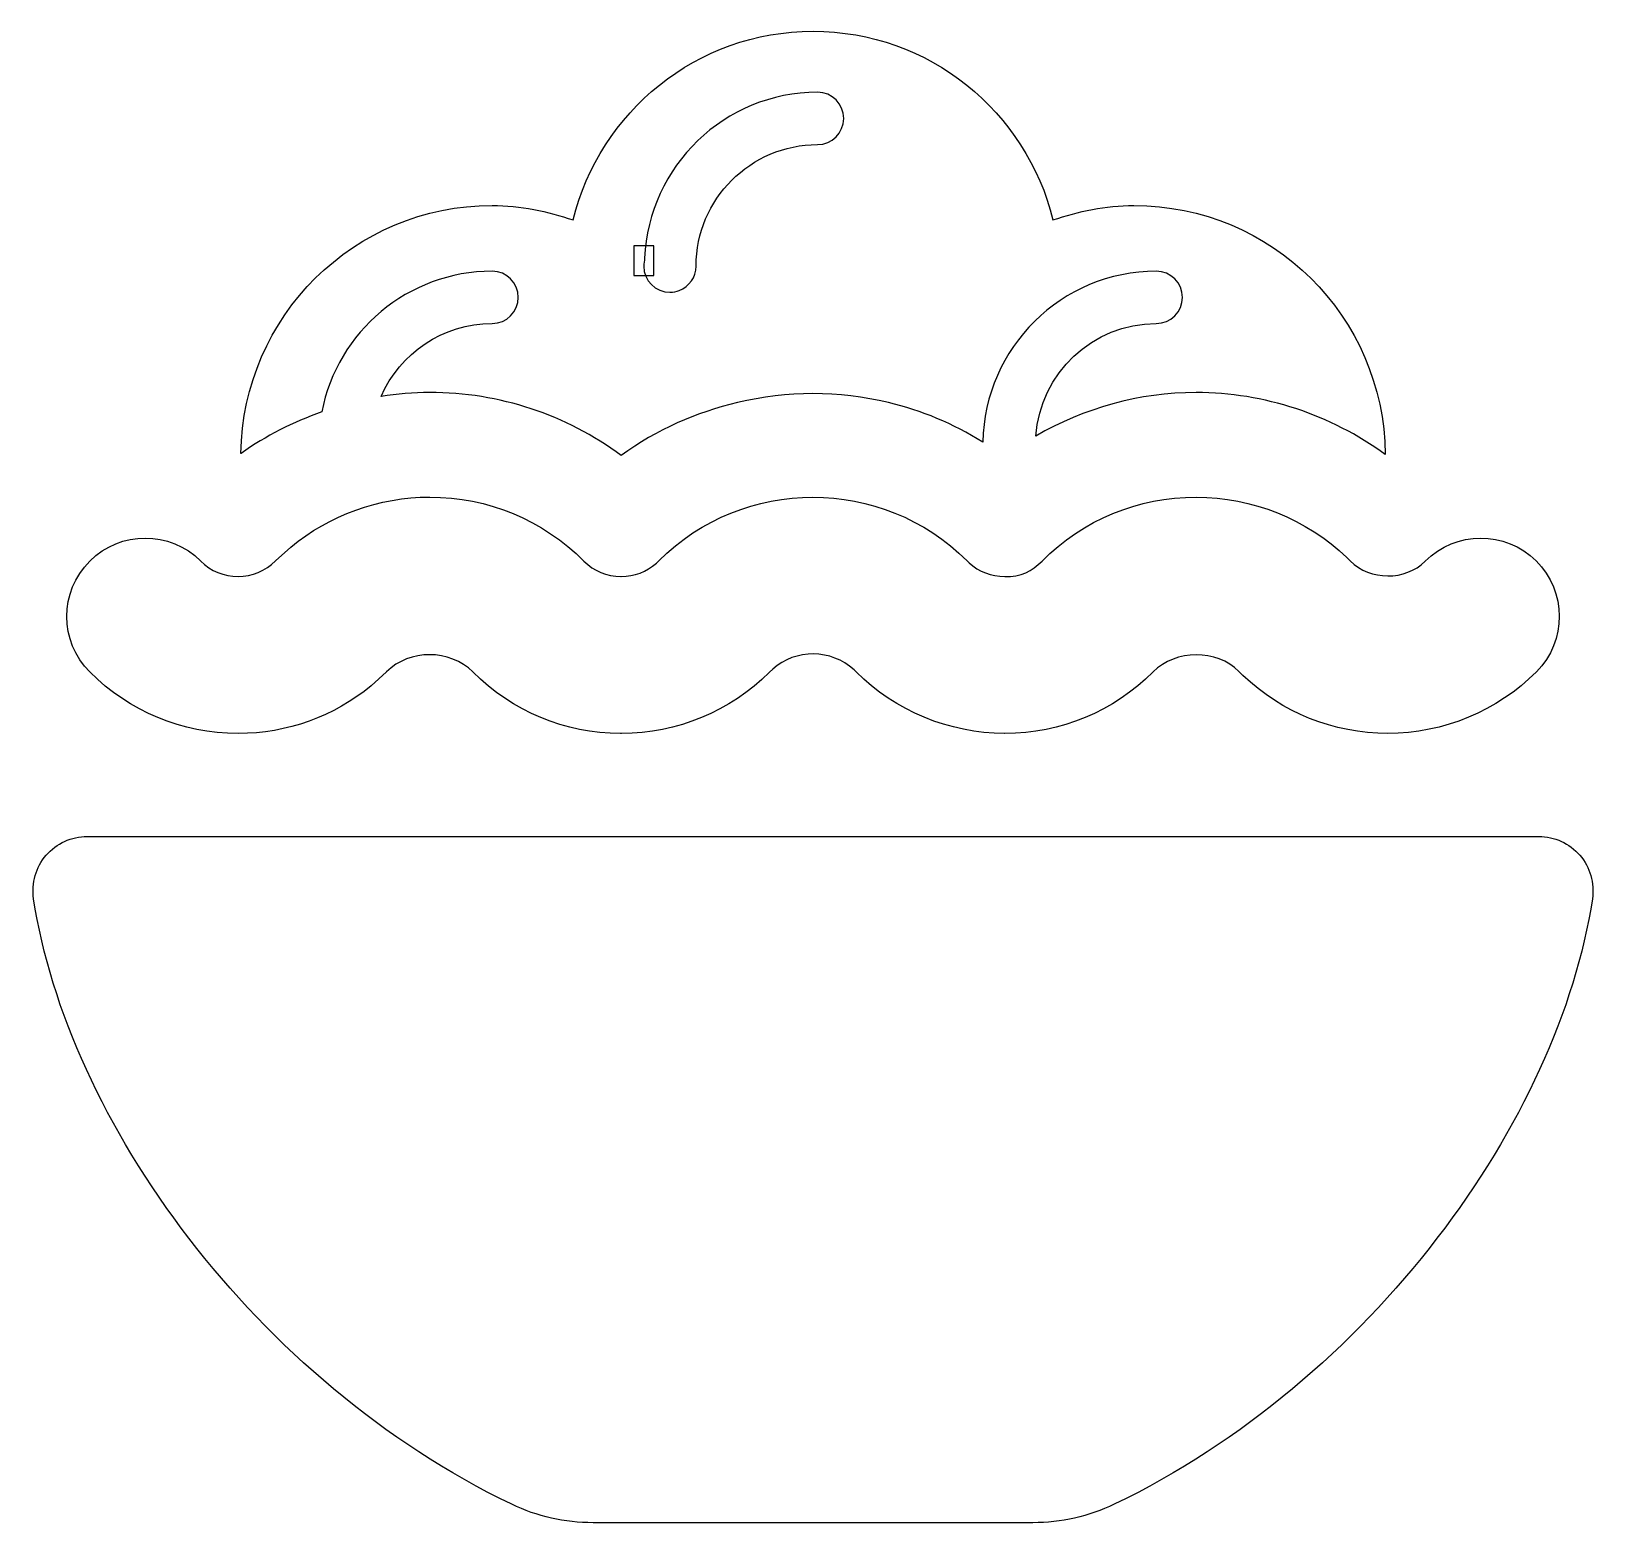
# Model space of a CAD drawing. Header units: centimetres. Extents: x -6.5 to 6.6, y -6.4 to 6.1.
import ezdxf

# ---------------------------------------------------------------- set-up
doc = ezdxf.new("R2010")
doc.units = ezdxf.units.CM
doc.header["$MEASUREMENT"] = 0
doc.layers.add('Layer 1', color=7, linetype='Continuous')

msp = doc.modelspace()

# ---------------------------------------------------------------- linework, layer by layer
at = {"layer": 'Layer 1', "color": 1, "lineweight": 25}
msp.add_lwpolyline([(-1.43867, 4.09223), (-1.26891, 4.09223), (-1.26891, 4.34027), (-1.43867, 4.34027), (-1.43867, 4.09223)], close=True, dxfattribs=at)
at = {"layer": 'Layer 1'}
for points, knots in [([(-4.05646, 2.94703), (-3.92615, 3.61855), (-3.33539, 4.1275), (-2.62665, 4.1275), (-2.62665, 4.1275), (-2.50539, 4.1275), (-2.40723, 4.02939), (-2.40723, 3.90808), (-2.40723, 3.90808), (-2.40723, 3.78682), (-2.50539, 3.68866), (-2.62665, 3.68866), (-2.62665, 3.68866), (-3.04324, 3.68866), (-3.40132, 3.43643), (-3.55912, 3.0771), (-3.55912, 3.0771), (-3.42439, 3.098), (-3.28792, 3.1097), (-3.15079, 3.1097), (-3.15079, 3.1097), (-2.56368, 3.1097), (-2.0057, 2.92412), (-1.54329, 2.58088), (-1.54329, 2.58088), (-1.24667, 2.79998), (-0.91326, 2.94264), (-0.56825, 3.02525), (-0.56825, 3.02525), (-0.15127, 3.12502), (0.28186, 3.12508), (0.69892, 3.0252), (0.69892, 3.0252), (0.97594, 2.95884), (1.24222, 2.84848), (1.49087, 2.69399), (1.49087, 2.69399), (1.50471, 3.4865), (2.15095, 4.1275), (2.94626, 4.1275), (2.94626, 4.1275), (3.06755, 4.1275), (3.16568, 4.02939), (3.16568, 3.90808), (3.16568, 3.90808), (3.16568, 3.78682), (3.06755, 3.68866), (2.94626, 3.68866), (2.94626, 3.68866), (2.41024, 3.68866), (1.97415, 3.27072), (1.93478, 2.74415), (1.93478, 2.74415), (2.34129, 2.97884), (2.79991, 3.1097), (3.2814, 3.1097), (3.2814, 3.1097), (3.85179, 3.1097), (4.40935, 2.92206), (4.86729, 2.59083), (4.86729, 2.59083), (4.8547, 3.74656), (3.91553, 4.67905), (2.75811, 4.67905), (2.75811, 4.67905), (2.51916, 4.67905), (2.2934, 4.63074), (2.07914, 4.55758), (2.07914, 4.55758), (1.85583, 5.46529), (1.04256, 6.14082), (0.06593, 6.14082), (0.06593, 6.14082), (-0.91078, 6.14082), (-1.72406, 5.4651), (-1.94734, 4.55737), (-1.94734, 4.55737), (-2.16173, 4.63066), (-2.38777, 4.67905), (-2.62705, 4.67905), (-2.62705, 4.67905), (-3.78256, 4.67905), (-4.71832, 3.75023), (-4.73469, 2.59784), (-4.73469, 2.59784), (-4.73469, 2.59784), (-4.73294, 2.5984), (-4.73294, 2.5984), (-4.73294, 2.5984), (-4.52586, 2.74714), (-4.29633, 2.86147), (-4.05646, 2.94703)], [0, 0, 0, 0, 0.04166667, 0.04166667, 0.04166667, 0.04166667, 0.08333333, 0.08333333, 0.08333333, 0.08333333, 0.125, 0.125, 0.125, 0.125, 0.16666667, 0.16666667, 0.16666667, 0.16666667, 0.20833333, 0.20833333, 0.20833333, 0.20833333, 0.25, 0.25, 0.25, 0.25, 0.29166667, 0.29166667, 0.29166667, 0.29166667, 0.33333333, 0.33333333, 0.33333333, 0.33333333, 0.375, 0.375, 0.375, 0.375, 0.41666667, 0.41666667, 0.41666667, 0.41666667, 0.45833333, 0.45833333, 0.45833333, 0.45833333, 0.5, 0.5, 0.5, 0.5, 0.54166667, 0.54166667, 0.54166667, 0.54166667, 0.58333333, 0.58333333, 0.58333333, 0.58333333, 0.625, 0.625, 0.625, 0.625, 0.66666667, 0.66666667, 0.66666667, 0.66666667, 0.70833333, 0.70833333, 0.70833333, 0.70833333, 0.75, 0.75, 0.75, 0.75, 0.79166667, 0.79166667, 0.79166667, 0.79166667, 0.83333333, 0.83333333, 0.83333333, 0.83333333, 0.875, 0.875, 0.875, 0.875, 0.91666667, 0.91666667, 0.91666667, 0.91666667, 1, 1, 1, 1]), ([(0.10364, 5.62914), (0.2249, 5.62914), (0.32306, 5.53103), (0.32306, 5.40972), (0.32306, 5.40972), (0.32306, 5.28841), (0.2249, 5.1903), (0.10364, 5.1903), (0.10364, 5.1903), (-0.45818, 5.1903), (-0.91546, 4.7326), (-0.91546, 4.17036), (-0.91546, 4.17036), (-0.91546, 4.07701), (-0.97414, 3.99851), (-1.05619, 3.96679), (-1.05619, 3.96679), (-1.08077, 3.95732), (-1.10696, 3.95094), (-1.1349, 3.95094), (-1.1349, 3.95094), (-1.25619, 3.95094), (-1.35429, 4.04905), (-1.35429, 4.17036), (-1.35429, 4.17036), (-1.35429, 4.19322), (-1.3486, 4.21455), (-1.34754, 4.23719), (-1.34754, 4.23719), (-1.3118, 5.00999), (-0.67747, 5.62914), (0.10364, 5.62914)], [0, 0, 0, 0, 0.11111111, 0.11111111, 0.11111111, 0.11111111, 0.22222222, 0.22222222, 0.22222222, 0.22222222, 0.33333333, 0.33333333, 0.33333333, 0.33333333, 0.44444444, 0.44444444, 0.44444444, 0.44444444, 0.55555556, 0.55555556, 0.55555556, 0.55555556, 0.66666667, 0.66666667, 0.66666667, 0.66666667, 0.77777778, 0.77777778, 0.77777778, 0.77777778, 1, 1, 1, 1]), ([(-4.75869, 0.24871), (-4.75869, 0.24871), (-4.75824, 0.24871), (-4.75787, 0.24871), (-4.75787, 0.24871), (-4.34602, 0.24911), (-3.95518, 0.3901), (-3.64146, 0.64937), (-3.64146, 0.64937), (-3.64146, 0.64937), (-3.51203, 0.76637), (-3.51203, 0.76637), (-3.51203, 0.76637), (-3.32134, 0.95708), (-2.98149, 0.9588), (-2.78824, 0.76468), (-2.78824, 0.76468), (-2.45481, 0.43213), (-2.01428, 0.24914), (-1.55102, 0.24914), (-1.55102, 0.24914), (-1.54843, 0.24959), (-1.54459, 0.24959), (-1.54028, 0.24914), (-1.54028, 0.24914), (-1.07403, 0.24914), (-0.63347, 0.43131), (-0.29923, 0.76259), (-0.29923, 0.76259), (-0.29923, 0.76259), (-0.27267, 0.78958), (-0.27267, 0.78958), (-0.27267, 0.78958), (-0.07767, 0.95973), (0.21715, 0.95801), (0.41046, 0.78275), (0.41046, 0.78275), (0.41046, 0.78275), (0.428, 0.76516), (0.428, 0.76516), (0.428, 0.76516), (0.75542, 0.43729), (1.20969, 0.24962), (1.67294, 0.24962), (1.67294, 0.24962), (1.67381, 0.24962), (1.67463, 0.24962), (1.67553, 0.24962), (1.67553, 0.24962), (2.14522, 0.24962), (2.58665, 0.43263), (2.9196, 0.76643), (2.9196, 0.76643), (3.11076, 0.95632), (3.45147, 0.95714), (3.63998, 0.76775), (3.63998, 0.76775), (3.63998, 0.76775), (3.67258, 0.73603), (3.67258, 0.73603), (3.67258, 0.73603), (4.0013, 0.42237), (4.43156, 0.25007), (4.88921, 0.2492), (4.88921, 0.2492), (5.35504, 0.2492), (5.8093, 0.43777), (6.13585, 0.76606), (6.13585, 0.76606), (6.39173, 1.02406), (6.39043, 1.44104), (6.13286, 1.69689), (6.13286, 1.69689), (5.87486, 1.95314), (5.45836, 1.95229), (5.20206, 1.6943), (5.20206, 1.6943), (5.03704, 1.52801), (4.73965, 1.5306), (4.57381, 1.69599), (4.57381, 1.69599), (4.57381, 1.69599), (4.54381, 1.72515), (4.54381, 1.72515), (4.54381, 1.72515), (4.20739, 2.04786), (3.74966, 2.23212), (3.28132, 2.23212), (3.28132, 2.23212), (2.79274, 2.23212), (2.33377, 2.04228), (1.98706, 1.69557), (1.98706, 1.69557), (1.9035, 1.61156), (1.8105, 1.56185), (1.67382, 1.56616), (1.67382, 1.56616), (1.56412, 1.56616), (1.45694, 1.60733), (1.37595, 1.67972), (1.37595, 1.67972), (1.37595, 1.67972), (1.35796, 1.69814), (1.35796, 1.69814), (1.35796, 1.69814), (0.64485, 2.40865), (-0.51566, 2.4091), (-1.22792, 1.69769), (-1.22792, 1.69769), (-1.22792, 1.69769), (-1.24893, 1.67673), (-1.24893, 1.67673), (-1.24893, 1.67673), (-1.33119, 1.60471), (-1.43406, 1.56571), (-1.54418, 1.56571), (-1.54418, 1.56571), (-1.54505, 1.56616), (-1.54587, 1.56616), (-1.54677, 1.56571), (-1.54677, 1.56571), (-1.66332, 1.56571), (-1.77391, 1.61201), (-1.85705, 1.69517), (-1.85705, 1.69517), (-2.20204, 2.0414), (-2.66144, 2.23212), (-3.15086, 2.23212), (-3.15086, 2.23212), (-3.57552, 2.23212), (-3.99163, 2.08086), (-4.31693, 1.81215), (-4.31693, 1.81215), (-4.31693, 1.81215), (-4.44549, 1.696), (-4.44549, 1.696), (-4.44549, 1.696), (-4.52905, 1.61199), (-4.64046, 1.56572), (-4.75873, 1.56532), (-4.75873, 1.56532), (-4.87705, 1.56532), (-4.98802, 1.61157), (-5.07202, 1.69557), (-5.07202, 1.69557), (-5.32912, 1.95272), (-5.74568, 1.95272), (-6.00282, 1.69557), (-6.00282, 1.69557), (-6.25994, 1.43845), (-6.25994, 1.02191), (-6.00282, 0.76477), (-6.00282, 0.76477), (-5.67026, 0.43212), (-5.22838, 0.24871), (-4.75869, 0.24871)], [0, 0, 0, 0, 0.025, 0.025, 0.025, 0.025, 0.05, 0.05, 0.05, 0.05, 0.075, 0.075, 0.075, 0.075, 0.1, 0.1, 0.1, 0.1, 0.125, 0.125, 0.125, 0.125, 0.15, 0.15, 0.15, 0.15, 0.175, 0.175, 0.175, 0.175, 0.2, 0.2, 0.2, 0.2, 0.225, 0.225, 0.225, 0.225, 0.25, 0.25, 0.25, 0.25, 0.275, 0.275, 0.275, 0.275, 0.3, 0.3, 0.3, 0.3, 0.325, 0.325, 0.325, 0.325, 0.35, 0.35, 0.35, 0.35, 0.375, 0.375, 0.375, 0.375, 0.4, 0.4, 0.4, 0.4, 0.425, 0.425, 0.425, 0.425, 0.45, 0.45, 0.45, 0.45, 0.475, 0.475, 0.475, 0.475, 0.5, 0.5, 0.5, 0.5, 0.525, 0.525, 0.525, 0.525, 0.55, 0.55, 0.55, 0.55, 0.575, 0.575, 0.575, 0.575, 0.6, 0.6, 0.6, 0.6, 0.625, 0.625, 0.625, 0.625, 0.65, 0.65, 0.65, 0.65, 0.675, 0.675, 0.675, 0.675, 0.7, 0.7, 0.7, 0.7, 0.725, 0.725, 0.725, 0.725, 0.75, 0.75, 0.75, 0.75, 0.775, 0.775, 0.775, 0.775, 0.8, 0.8, 0.8, 0.8, 0.825, 0.825, 0.825, 0.825, 0.85, 0.85, 0.85, 0.85, 0.875, 0.875, 0.875, 0.875, 0.9, 0.9, 0.9, 0.9, 0.925, 0.925, 0.925, 0.925, 0.95, 0.95, 0.95, 0.95, 1, 1, 1, 1]), ([(6.50015, -0.77335), (6.4136, -0.67268), (6.28758, -0.61523), (6.15519, -0.61523), (6.15519, -0.61523), (6.15519, -0.61523), (5.15086, -0.61524), (5.15086, -0.61524), (5.15086, -0.61524), (5.15086, -0.61524), (4.72808, -0.61524), (4.72808, -0.61524), (4.72808, -0.61524), (4.72808, -0.61524), (1.80287, -0.61524), (1.80287, -0.61524), (1.80287, -0.61524), (1.80287, -0.61524), (1.51852, -0.61524), (1.51852, -0.61524), (1.51852, -0.61524), (1.51852, -0.61524), (-1.39594, -0.61524), (-1.39594, -0.61524), (-1.39594, -0.61524), (-1.39594, -0.61524), (-1.71889, -0.61524), (-1.71889, -0.61524), (-1.71889, -0.61524), (-1.71889, -0.61524), (-4.5819, -0.61524), (-4.5819, -0.61524), (-4.5819, -0.61524), (-4.5819, -0.61524), (-5.02692, -0.61524), (-5.02692, -0.61524), (-5.02692, -0.61524), (-5.02692, -0.61524), (-6.02422, -0.61524), (-6.02422, -0.61524), (-6.02422, -0.61524), (-6.15667, -0.61524), (-6.28267, -0.67308), (-6.36879, -0.77336), (-6.36879, -0.77336), (-6.45534, -0.87369), (-6.49391, -1.00696), (-6.47417, -1.13809), (-6.47417, -1.13809), (-6.19305, -2.99499), (-4.6164, -5.18489), (-2.46208, -6.21896), (-2.46208, -6.21896), (-2.24824, -6.32183), (-2.01726, -6.37369), (-1.78025, -6.37369), (-1.78025, -6.37369), (-1.78025, -6.37369), (1.91082, -6.37368), (1.91082, -6.37368), (1.91082, -6.37368), (2.14609, -6.37368), (2.38051, -6.32095), (2.59265, -6.21895), (2.59265, -6.21895), (4.74697, -5.18488), (6.32407, -2.99495), (6.60516, -1.13808), (6.60516, -1.13808), (6.62488, -1.00698), (6.58672, -0.87368), (6.50015, -0.77335)], [0, 0, 0, 0, 0.05263158, 0.05263158, 0.05263158, 0.05263158, 0.10526316, 0.10526316, 0.10526316, 0.10526316, 0.15789474, 0.15789474, 0.15789474, 0.15789474, 0.21052632, 0.21052632, 0.21052632, 0.21052632, 0.26315789, 0.26315789, 0.26315789, 0.26315789, 0.31578947, 0.31578947, 0.31578947, 0.31578947, 0.36842105, 0.36842105, 0.36842105, 0.36842105, 0.42105263, 0.42105263, 0.42105263, 0.42105263, 0.47368421, 0.47368421, 0.47368421, 0.47368421, 0.52631579, 0.52631579, 0.52631579, 0.52631579, 0.57894737, 0.57894737, 0.57894737, 0.57894737, 0.63157895, 0.63157895, 0.63157895, 0.63157895, 0.68421053, 0.68421053, 0.68421053, 0.68421053, 0.73684211, 0.73684211, 0.73684211, 0.73684211, 0.78947368, 0.78947368, 0.78947368, 0.78947368, 0.84210526, 0.84210526, 0.84210526, 0.84210526, 0.89473684, 0.89473684, 0.89473684, 0.89473684, 1, 1, 1, 1])]:
    msp.add_open_spline(points, degree=3, knots=knots, dxfattribs=at)

doc.saveas('drawing.dxf')
